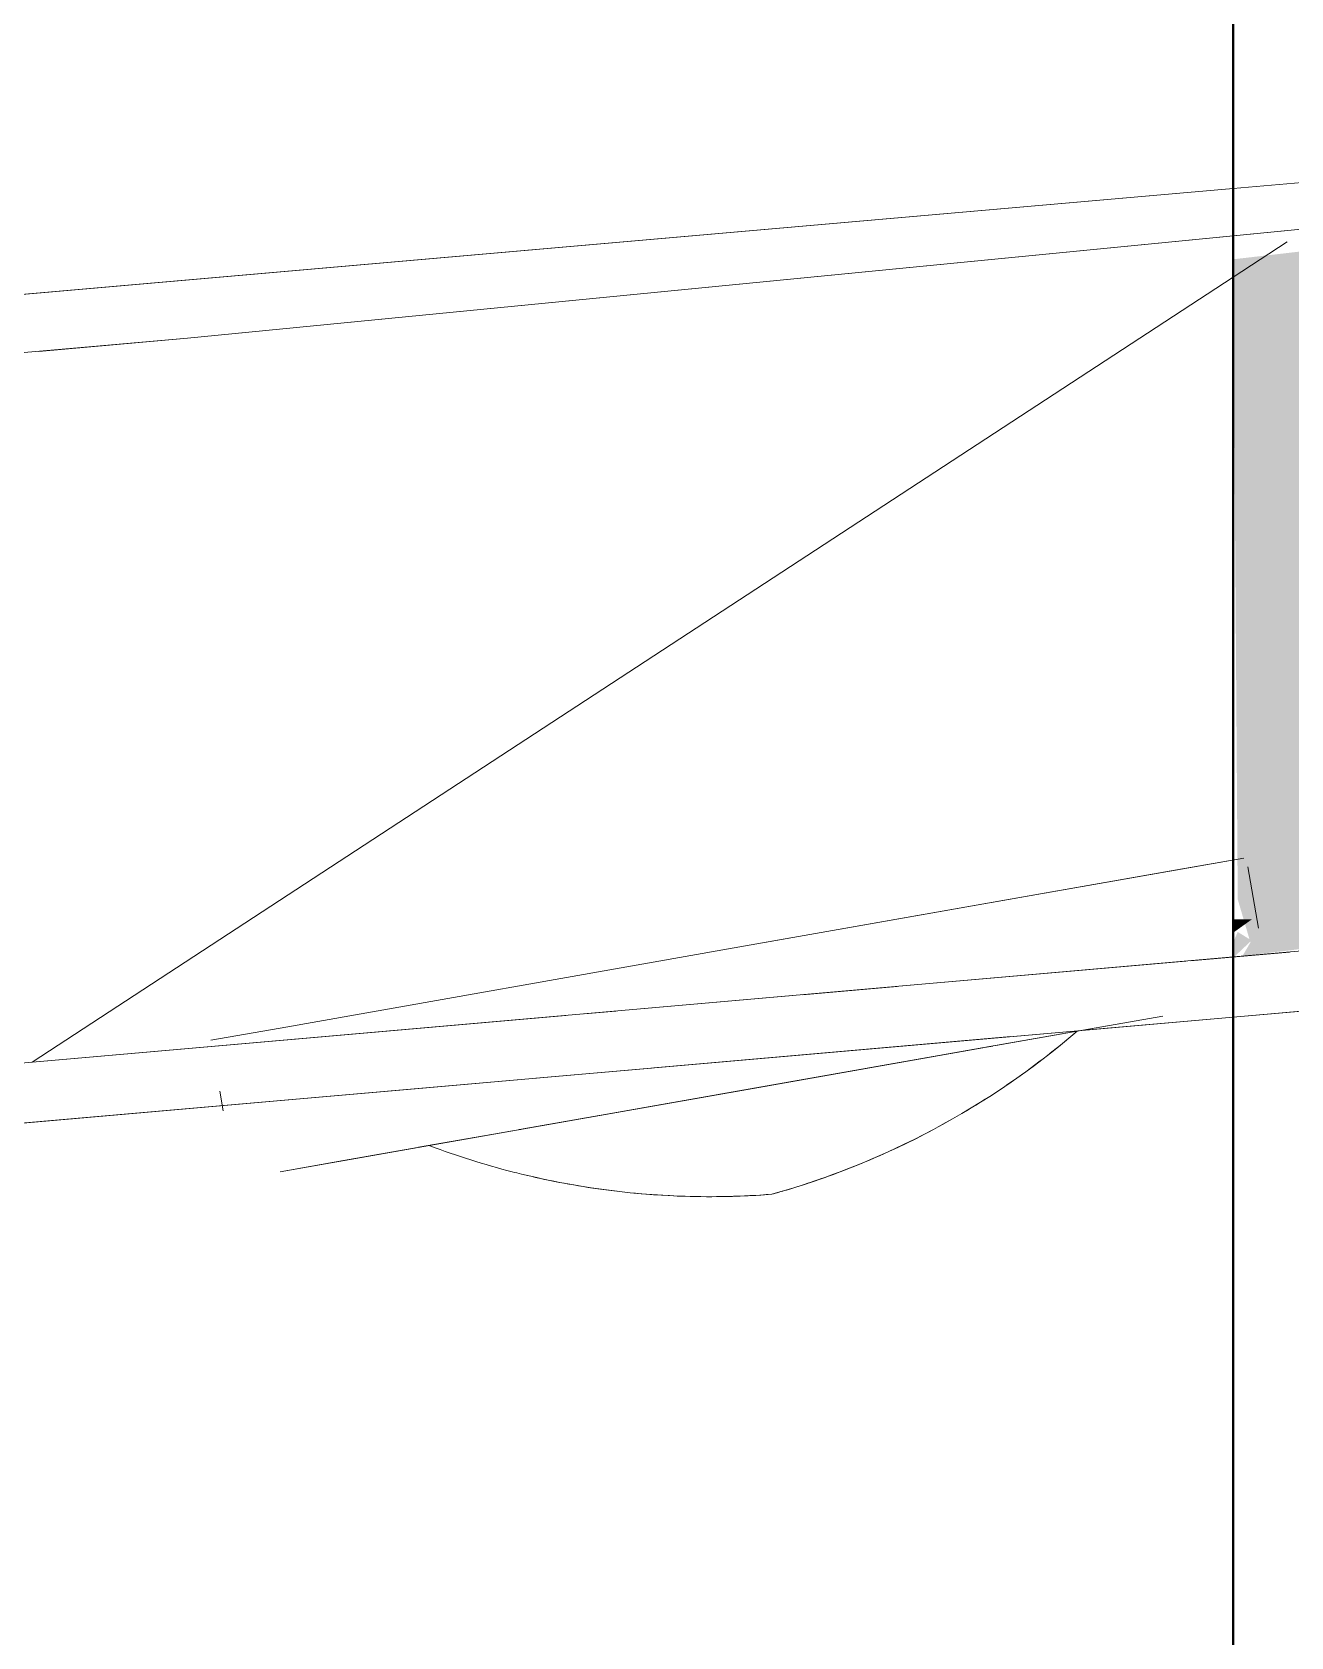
# Model space of a CAD drawing. Header units: millimetres. Extents: x 91786 to 132940, y -1987 to 10096.
# Drawn here: x 124511.52 to 124532.88, y 492.06 to 519.28 of the extents above; entities that cross this region are included whole.
import ezdxf

# ---------------------------------------------------------------- set-up
doc = ezdxf.new("R2010")
doc.units = ezdxf.units.MM
for name, color, linetype, lineweight in [('0-1', 7, 'Continuous', 9), ('A-DETL-1', 7, 'Continuous', 40), ('A-WALL-PATT', 7, 'Continuous', 9), ('I-WALL', 7, 'Continuous', 9), ('P-SANR-FIXT', 7, 'Continuous', 9)]:
    doc.layers.add(name, color=color, linetype=linetype, lineweight=lineweight)
doc.layers.add('0-2', color=7, linetype='Continuous', lineweight=9, transparency=0.7)
doc.layers.add('A-DETL-GENF-1', color=7, linetype='Continuous', lineweight=9, true_color=0xe0e0e0)
pattern_1 = [(45, (127032.287, 0), (-35.3553, 35.3553), [])]

# ---------------------------------------------------------------- blocks, each defined once
blk = doc.blocks.new('смеситель для раковины - Default-V60-Развертка 1_66-4')
at = {"layer": '0-1'}
for p, q in [((5861.916, 515.724), (5861, 515.125)), ((5861, 515.125), (5840.623, 501.814)), ((5861.433, 504.082), (5861.249, 505.126)), ((5843.805, 501.322), (5843.864, 500.985))]:
    blk.add_line(p, q, dxfattribs=at)
at = {"layer": 'P-SANR-FIXT'}
for p, q in [((5866.689, 517.126), (5861, 516.629)), ((5861, 516.629), (5866.689, 517.126)), ((5835.664, 514.412), (5861, 516.629)), ((5843.26, 514.087), (5863.258, 516.045)), ((5840.736, 513.866), (5843.259, 514.087)), ((5856.83, 504.505), (5861.179, 505.272)), ((5861.179, 505.272), (5860.045, 505.072)), ((5860.045, 505.072), (5852.438, 503.731)), ((5852.438, 503.731), (5856.83, 504.505)), ((5813.001, 499.396), (5862.168, 503.697)), ((5844.83, 502.389), (5852.438, 503.731)), ((5852.438, 503.731), (5844.83, 502.389)), ((5860.196, 503.525), (5855.327, 503.098)), ((5861.957, 503.679), (5860.277, 503.532)), ((5861, 502.575), (5870.158, 503.376)), ((5855.3, 503.096), (5853.695, 502.956)), ((5853.53, 502.941), (5850.753, 502.698)), ((5849.676, 502.604), (5813.06, 499.401)), ((5850.525, 502.678), (5849.995, 502.632)), ((5859.805, 502.593), (5856.868, 502.075)), ((5861, 502.575), (5857.467, 502.266)), ((5858.546, 502.371), (5859.805, 502.593)), ((5857.467, 502.266), (5851.121, 501.711)), ((5851.168, 501.715), (5858.43, 502.35)), ((5856.868, 502.075), (5858.546, 502.371)), ((5858.353, 502.337), (5856.868, 502.075)), ((5856.868, 502.075), (5858.353, 502.337)), ((5858.353, 502.337), (5856.973, 502.093)), ((5856.973, 502.093), (5858.353, 502.337)), ((5856.742, 502.053), (5848.967, 500.682)), ((5848.967, 500.682), (5856.742, 502.053)), ((5856.868, 502.075), (5852.855, 501.367)), ((5852.855, 501.367), (5856.753, 502.055)), ((5856.742, 502.053), (5852.855, 501.367)), ((5852.855, 501.367), (5856.742, 502.053)), ((5856.923, 502.085), (5856.742, 502.053)), ((5856.742, 502.053), (5856.923, 502.085)), ((5856.843, 502.07), (5856.868, 502.075)), ((5851.121, 501.711), (5844.774, 501.156)), ((5849.169, 501.54), (5851.13, 501.712)), ((5852.855, 501.367), (5848.841, 500.66)), ((5848.956, 500.68), (5852.855, 501.367)), ((5852.855, 501.367), (5848.967, 500.682)), ((5848.967, 500.682), (5852.855, 501.367)), ((5844.774, 501.156), (5838.428, 500.6)), ((5848.841, 500.66), (5844.828, 499.952)), ((5847.179, 500.367), (5848.841, 500.66)), ((5848.736, 500.641), (5847.357, 500.398)), ((5847.357, 500.398), (5848.736, 500.641)), ((5848.841, 500.66), (5847.373, 500.401)), ((5847.373, 500.401), (5848.841, 500.66)), ((5848.841, 500.66), (5848.914, 500.672)), ((5848.967, 500.682), (5848.882, 500.667)), ((5848.882, 500.667), (5848.967, 500.682)), ((5845.904, 500.142), (5847.163, 500.364)), ((5844.828, 499.952), (5845.904, 500.142))]:
    blk.add_line(p, q, dxfattribs=at)
at = {"layer": 'P-SANR-FIXT', "flags": 128}
for points in [[(5861, 516.629), (5835.664, 514.412), (5817.795, 512.849)], [(5863.258, 516.045), (5843.259, 514.087), (5792.47, 509.633)], [(5870.159, 503.376), (5863.813, 502.821), (5861, 502.575)], [(5858.43, 502.35), (5858.735, 502.377), (5861, 502.575)], [(5845.041, 501.179), (5847.313, 501.378), (5848.922, 501.518)], [(5813.044, 498.38), (5824.466, 499.379), (5835.889, 500.378), (5845.041, 501.179)]]:
    blk.add_lwpolyline(points, dxfattribs=at)
at = {"layer": 'P-SANR-FIXT'}
for centre, start, end in [((5849.558, 512.579), 285.5259, 310.6533), ((5849.558, 512.579), 298.0896, 310.6533), ((5849.558, 512.579), 286.6199, 298.0896), ((5852.118, 513.03), 249.4184, 255.6285), ((5852.118, 513.03), 249.4184, 255.6285), ((5852.118, 513.03), 255.6285, 256.3128), ((5852.118, 513.03), 255.6285, 256.3128), ((5852.118, 513.03), 256.3128, 261.9104), ((5852.118, 513.03), 256.3128, 274.4741), ((5852.118, 513.03), 261.9104, 274.4741), ((5849.558, 512.579), 285.5259, 286.6199)]:
    blk.add_arc(centre, 13.5, start, end, dxfattribs=at)
blk = doc.blocks.new('смеситель для раковины - Default-V62-Развертка 1_66-4')
at = {"layer": '0-1'}
for p, q in [((5861.916, 515.724), (5861, 515.125)), ((5861, 515.125), (5840.623, 501.814)), ((5861.433, 504.082), (5861.249, 505.126)), ((5843.805, 501.322), (5843.864, 500.985))]:
    blk.add_line(p, q, dxfattribs=at)
at = {"layer": 'P-SANR-FIXT'}
for p, q in [((5866.689, 517.126), (5861, 516.629)), ((5861, 516.629), (5866.689, 517.126)), ((5835.664, 514.412), (5861, 516.629)), ((5863.258, 516.045), (5843.259, 514.087)), ((5843.26, 514.087), (5863.258, 516.045)), ((5843.259, 514.087), (5840.736, 513.866)), ((5840.736, 513.866), (5843.259, 514.087)), ((5860.045, 505.072), (5861.179, 505.272)), ((5861.179, 505.272), (5860.045, 505.072)), ((5860.045, 505.072), (5852.438, 503.731)), ((5852.438, 503.731), (5860.045, 505.072)), ((5844.83, 502.389), (5852.438, 503.731)), ((5852.438, 503.731), (5844.83, 502.389)), ((5855.327, 503.098), (5860.196, 503.525)), ((5860.196, 503.525), (5855.327, 503.098)), ((5860.276, 503.532), (5861.957, 503.679)), ((5861.957, 503.679), (5860.277, 503.532)), ((5861, 502.575), (5870.158, 503.376)), ((5853.695, 502.956), (5855.3, 503.096)), ((5855.3, 503.096), (5853.695, 502.956)), ((5850.753, 502.698), (5853.53, 502.941)), ((5853.53, 502.941), (5850.753, 502.698)), ((5813.06, 499.401), (5849.676, 502.604)), ((5849.676, 502.604), (5813.06, 499.401)), ((5849.995, 502.632), (5850.524, 502.678)), ((5850.525, 502.678), (5849.995, 502.632)), ((5861, 502.575), (5858.43, 502.35)), ((5858.546, 502.371), (5859.805, 502.593)), ((5859.805, 502.593), (5858.546, 502.371)), ((5858.735, 502.377), (5861, 502.575)), ((5859.805, 502.593), (5859.805, 502.593)), ((5844.83, 502.389), (5843.653, 502.182)), ((5843.653, 502.182), (5844.83, 502.389)), ((5851.168, 501.715), (5858.43, 502.35)), ((5857.227, 502.245), (5851.168, 501.715)), ((5856.868, 502.075), (5858.546, 502.371)), ((5858.546, 502.371), (5856.868, 502.075)), ((5858.353, 502.337), (5856.868, 502.075)), ((5856.868, 502.075), (5858.353, 502.337)), ((5858.353, 502.337), (5856.973, 502.093)), ((5856.973, 502.093), (5858.353, 502.337)), ((5858.43, 502.35), (5857.467, 502.266)), ((5858.43, 502.35), (5858.735, 502.377)), ((5856.742, 502.053), (5848.967, 500.682)), ((5848.967, 500.682), (5856.742, 502.053)), ((5852.855, 501.367), (5856.753, 502.055)), ((5856.753, 502.055), (5852.855, 501.367)), ((5856.742, 502.053), (5852.855, 501.367)), ((5852.855, 501.367), (5856.742, 502.053)), ((5856.923, 502.085), (5856.742, 502.053)), ((5856.742, 502.053), (5856.923, 502.085)), ((5856.843, 502.07), (5856.868, 502.075)), ((5856.868, 502.075), (5856.843, 502.07)), ((5849.169, 501.54), (5851.13, 501.712)), ((5851.121, 501.711), (5849.169, 501.54)), ((5851.168, 501.715), (5851.121, 501.711)), ((5848.922, 501.518), (5845.041, 501.179)), ((5848.956, 500.68), (5852.855, 501.367)), ((5852.855, 501.367), (5848.956, 500.68)), ((5852.855, 501.367), (5848.967, 500.682)), ((5848.967, 500.682), (5852.855, 501.367)), ((5847.179, 500.367), (5848.841, 500.66)), ((5848.841, 500.66), (5847.179, 500.367)), ((5848.736, 500.641), (5847.357, 500.398)), ((5847.357, 500.398), (5848.736, 500.641)), ((5848.841, 500.66), (5847.373, 500.401)), ((5847.373, 500.401), (5848.841, 500.66)), ((5848.841, 500.66), (5848.914, 500.672)), ((5848.914, 500.672), (5848.841, 500.66)), ((5848.967, 500.682), (5848.882, 500.667)), ((5848.882, 500.667), (5848.967, 500.682)), ((5844.828, 499.952), (5847.163, 500.364)), ((5847.163, 500.364), (5844.828, 499.952))]:
    blk.add_line(p, q, dxfattribs=at)
at = {"layer": 'P-SANR-FIXT', "flags": 128}
for points in [[(5861, 516.629), (5835.664, 514.412), (5817.795, 512.849)], [(5870.159, 503.376), (5863.813, 502.821), (5861, 502.575)], [(5845.041, 501.179), (5847.313, 501.378), (5848.922, 501.518)], [(5824.466, 499.379), (5835.889, 500.378), (5845.041, 501.179)], [(5844.774, 501.156), (5838.428, 500.6), (5832.082, 500.045), (5825.736, 499.49)]]:
    blk.add_lwpolyline(points, dxfattribs=at)
at = {"layer": 'P-SANR-FIXT'}
for centre, start, end in [((5849.558, 512.579), 298.0896, 310.6533), ((5849.558, 512.579), 304.3715, 310.6533), ((5849.558, 512.579), 298.0896, 304.3715), ((5849.558, 512.579), 286.6199, 298.0896), ((5849.558, 512.579), 291.8078, 298.0896), ((5852.118, 513.03), 249.4184, 255.6285), ((5852.118, 513.03), 249.4184, 255.6285), ((5849.558, 512.579), 286.6199, 291.8078), ((5852.118, 513.03), 255.6285, 256.3128), ((5852.118, 513.03), 255.6285, 256.3128), ((5852.118, 513.03), 256.3128, 261.9104), ((5852.118, 513.03), 256.3128, 261.9104), ((5852.118, 513.03), 261.9104, 274.4741), ((5852.118, 513.03), 261.9104, 274.4741), ((5849.558, 512.579), 285.5259, 286.6199), ((5849.558, 512.579), 285.5259, 286.6199)]:
    blk.add_arc(centre, 13.5, start, end, dxfattribs=at)
blk = doc.blocks.new('смеситель для раковины - Default-V64-Развертка 1_66-4')
at = {"layer": '0-1'}
for p, q in [((5861.916, 515.724), (5861, 515.125)), ((5861, 515.125), (5840.623, 501.814)), ((5861.433, 504.082), (5861.249, 505.126)), ((5843.805, 501.322), (5843.864, 500.985))]:
    blk.add_line(p, q, dxfattribs=at)
at = {"layer": 'P-SANR-FIXT'}
for p, q in [((5866.689, 517.126), (5861, 516.629)), ((5861, 516.629), (5866.689, 517.126)), ((5863.258, 516.045), (5843.259, 514.087)), ((5843.26, 514.087), (5863.258, 516.045)), ((5843.259, 514.087), (5840.736, 513.866)), ((5840.736, 513.866), (5843.259, 514.087)), ((5860.045, 505.072), (5861.179, 505.272)), ((5861.179, 505.272), (5860.045, 505.072)), ((5860.045, 505.072), (5852.438, 503.731)), ((5856.83, 504.505), (5860.045, 505.072)), ((5852.438, 503.731), (5856.83, 504.505)), ((5844.83, 502.389), (5852.438, 503.731)), ((5852.438, 503.731), (5844.83, 502.389)), ((5855.327, 503.098), (5860.196, 503.525)), ((5860.196, 503.525), (5855.327, 503.098)), ((5860.276, 503.532), (5861.957, 503.679)), ((5861.957, 503.679), (5860.277, 503.532)), ((5861, 502.575), (5870.158, 503.376)), ((5853.695, 502.956), (5855.3, 503.096)), ((5855.3, 503.096), (5853.695, 502.956)), ((5850.753, 502.698), (5853.53, 502.941)), ((5853.53, 502.941), (5850.753, 502.698)), ((5813.06, 499.401), (5849.676, 502.604)), ((5849.676, 502.604), (5813.06, 499.401)), ((5849.995, 502.632), (5850.524, 502.678)), ((5850.525, 502.678), (5849.995, 502.632)), ((5861, 502.575), (5858.43, 502.35)), ((5858.546, 502.371), (5859.805, 502.593)), ((5859.805, 502.593), (5858.546, 502.371)), ((5859.805, 502.593), (5859.805, 502.593)), ((5844.83, 502.389), (5844.83, 502.389)), ((5851.168, 501.715), (5858.43, 502.35)), ((5857.227, 502.245), (5851.168, 501.715)), ((5856.868, 502.075), (5858.546, 502.371)), ((5858.546, 502.371), (5856.868, 502.075)), ((5858.353, 502.337), (5856.868, 502.075)), ((5856.868, 502.075), (5858.353, 502.337)), ((5858.353, 502.337), (5856.973, 502.093)), ((5856.973, 502.093), (5858.353, 502.337)), ((5858.43, 502.35), (5857.467, 502.266)), ((5856.742, 502.053), (5848.967, 500.682)), ((5848.967, 500.682), (5856.742, 502.053)), ((5852.855, 501.367), (5856.753, 502.055)), ((5856.753, 502.055), (5852.855, 501.367)), ((5856.742, 502.053), (5852.855, 501.367)), ((5852.855, 501.367), (5856.742, 502.053)), ((5856.923, 502.085), (5856.742, 502.053)), ((5856.742, 502.053), (5856.923, 502.085)), ((5856.843, 502.07), (5856.868, 502.075)), ((5856.868, 502.075), (5856.843, 502.07)), ((5849.169, 501.54), (5851.13, 501.712)), ((5851.121, 501.711), (5849.169, 501.54)), ((5851.168, 501.715), (5851.121, 501.711)), ((5848.922, 501.518), (5845.041, 501.179)), ((5848.956, 500.68), (5852.855, 501.367)), ((5852.855, 501.367), (5848.956, 500.68)), ((5852.855, 501.367), (5848.967, 500.682)), ((5848.967, 500.682), (5852.855, 501.367)), ((5847.179, 500.367), (5848.841, 500.66)), ((5848.841, 500.66), (5847.179, 500.367)), ((5848.736, 500.641), (5847.357, 500.398)), ((5847.357, 500.398), (5848.736, 500.641)), ((5848.841, 500.66), (5847.373, 500.401)), ((5847.373, 500.401), (5848.841, 500.66)), ((5848.841, 500.66), (5848.914, 500.672)), ((5848.914, 500.672), (5848.841, 500.66)), ((5848.967, 500.682), (5848.882, 500.667)), ((5848.882, 500.667), (5848.967, 500.682)), ((5844.828, 499.952), (5847.163, 500.364)), ((5847.163, 500.364), (5844.828, 499.952))]:
    blk.add_line(p, q, dxfattribs=at)
at = {"layer": 'P-SANR-FIXT', "flags": 128}
for points in [[(5861, 516.629), (5835.664, 514.412), (5817.795, 512.849)], [(5817.795, 512.849), (5835.664, 514.412), (5861, 516.629)], [(5870.159, 503.376), (5863.813, 502.821), (5861, 502.575)], [(5858.43, 502.35), (5858.735, 502.377), (5861, 502.575)], [(5845.041, 501.179), (5847.313, 501.378), (5848.922, 501.518)], [(5813.044, 498.38), (5824.466, 499.379), (5835.889, 500.378), (5845.041, 501.179)], [(5844.774, 501.156), (5838.428, 500.6), (5832.082, 500.045), (5825.736, 499.49), (5819.39, 498.935), (5813.044, 498.38)]]:
    blk.add_lwpolyline(points, dxfattribs=at)
at = {"layer": 'P-SANR-FIXT'}
for centre, start, end in [((5849.558, 512.579), 298.0896, 310.6533), ((5849.558, 512.579), 304.3715, 310.6533), ((5849.558, 512.579), 298.0896, 304.3715), ((5849.558, 512.579), 286.6199, 298.0896), ((5849.558, 512.579), 291.8078, 298.0896), ((5852.118, 513.03), 249.4184, 255.6285), ((5852.118, 513.03), 249.4184, 255.6285), ((5849.558, 512.579), 286.6199, 291.8078), ((5852.118, 513.03), 255.6285, 256.3128), ((5852.118, 513.03), 255.6285, 256.3128), ((5852.118, 513.03), 256.3128, 261.9104), ((5852.118, 513.03), 256.3128, 261.9104), ((5852.118, 513.03), 261.9104, 268.1922), ((5852.118, 513.03), 261.9104, 268.1922), ((5852.118, 513.03), 268.1922, 274.4741), ((5852.118, 513.03), 268.1922, 274.4741), ((5849.558, 512.579), 285.5259, 286.6199), ((5849.558, 512.579), 285.5259, 286.6199)]:
    blk.add_arc(centre, 13.5, start, end, dxfattribs=at)
blk = doc.blocks.new('смеситель для раковины - Default-V66-Развертка 1_66-4')
at = {"layer": '0-1'}
for p, q in [((5861.916, 515.724), (5861, 515.125)), ((5861, 515.125), (5840.623, 501.814)), ((5861.433, 504.082), (5861.249, 505.126)), ((5843.805, 501.322), (5843.864, 500.985))]:
    blk.add_line(p, q, dxfattribs=at)
at = {"layer": 'P-SANR-FIXT'}
for p, q in [((5866.689, 517.126), (5861, 516.629)), ((5861, 516.629), (5866.689, 517.126)), ((5863.258, 516.045), (5843.259, 514.087)), ((5843.26, 514.087), (5863.258, 516.045)), ((5843.259, 514.087), (5840.736, 513.866)), ((5840.736, 513.866), (5843.259, 514.087)), ((5860.045, 505.072), (5861.179, 505.272)), ((5861.179, 505.272), (5860.045, 505.072)), ((5860.045, 505.072), (5852.438, 503.731)), ((5852.438, 503.731), (5860.045, 505.072)), ((5844.83, 502.389), (5852.438, 503.731)), ((5852.438, 503.731), (5844.83, 502.389)), ((5855.327, 503.098), (5860.196, 503.525)), ((5860.196, 503.525), (5855.327, 503.098)), ((5860.276, 503.532), (5861.957, 503.679)), ((5861.957, 503.679), (5860.277, 503.532)), ((5861, 502.575), (5870.158, 503.376)), ((5853.695, 502.956), (5855.3, 503.096)), ((5855.3, 503.096), (5853.695, 502.956)), ((5850.753, 502.698), (5853.53, 502.941)), ((5853.53, 502.941), (5850.753, 502.698)), ((5813.06, 499.401), (5849.676, 502.604)), ((5849.676, 502.604), (5813.06, 499.401)), ((5849.995, 502.632), (5850.524, 502.678)), ((5850.525, 502.678), (5849.995, 502.632)), ((5861, 502.575), (5858.43, 502.35)), ((5858.546, 502.371), (5859.805, 502.593)), ((5859.805, 502.593), (5858.546, 502.371)), ((5858.735, 502.377), (5861, 502.575)), ((5859.805, 502.593), (5859.805, 502.593)), ((5844.83, 502.389), (5843.653, 502.182)), ((5843.653, 502.182), (5844.83, 502.389)), ((5851.168, 501.715), (5858.43, 502.35)), ((5857.227, 502.245), (5851.168, 501.715)), ((5856.868, 502.075), (5858.546, 502.371)), ((5858.546, 502.371), (5856.868, 502.075)), ((5858.353, 502.337), (5856.868, 502.075)), ((5856.868, 502.075), (5858.353, 502.337)), ((5858.353, 502.337), (5856.973, 502.093)), ((5856.973, 502.093), (5858.353, 502.337)), ((5858.43, 502.35), (5857.467, 502.266)), ((5858.43, 502.35), (5858.735, 502.377)), ((5856.742, 502.053), (5848.967, 500.682)), ((5848.967, 500.682), (5856.742, 502.053)), ((5852.855, 501.367), (5856.753, 502.055)), ((5856.753, 502.055), (5852.855, 501.367)), ((5856.742, 502.053), (5852.855, 501.367)), ((5852.855, 501.367), (5856.742, 502.053)), ((5856.923, 502.085), (5856.742, 502.053)), ((5856.742, 502.053), (5856.923, 502.085)), ((5856.843, 502.07), (5856.868, 502.075)), ((5856.868, 502.075), (5856.843, 502.07)), ((5849.169, 501.54), (5851.13, 501.712)), ((5851.121, 501.711), (5849.169, 501.54)), ((5851.168, 501.715), (5851.121, 501.711)), ((5848.922, 501.518), (5845.041, 501.179)), ((5848.956, 500.68), (5852.855, 501.367)), ((5852.855, 501.367), (5848.956, 500.68)), ((5852.855, 501.367), (5848.967, 500.682)), ((5848.967, 500.682), (5852.855, 501.367)), ((5847.179, 500.367), (5848.841, 500.66)), ((5848.841, 500.66), (5847.179, 500.367)), ((5848.736, 500.641), (5847.357, 500.398)), ((5847.357, 500.398), (5848.736, 500.641)), ((5848.841, 500.66), (5847.373, 500.401)), ((5847.373, 500.401), (5848.841, 500.66)), ((5848.841, 500.66), (5848.914, 500.672)), ((5848.914, 500.672), (5848.841, 500.66)), ((5848.967, 500.682), (5848.882, 500.667)), ((5848.882, 500.667), (5848.967, 500.682)), ((5844.828, 499.952), (5847.163, 500.364)), ((5847.163, 500.364), (5844.828, 499.952))]:
    blk.add_line(p, q, dxfattribs=at)
at = {"layer": 'P-SANR-FIXT', "flags": 128}
for points in [[(5861, 516.629), (5835.664, 514.412), (5817.795, 512.849)], [(5817.795, 512.849), (5835.664, 514.412), (5861, 516.629)], [(5870.159, 503.376), (5863.813, 502.821), (5861, 502.575)], [(5845.041, 501.179), (5847.313, 501.378), (5848.922, 501.518)], [(5813.044, 498.38), (5824.466, 499.379), (5835.889, 500.378), (5845.041, 501.179)], [(5844.774, 501.156), (5838.428, 500.6), (5832.082, 500.045), (5825.736, 499.49)]]:
    blk.add_lwpolyline(points, dxfattribs=at)
at = {"layer": 'P-SANR-FIXT'}
for centre, start, end in [((5849.558, 512.579), 298.0896, 310.6533), ((5849.558, 512.579), 304.3715, 310.6533), ((5849.558, 512.579), 298.0896, 304.3715), ((5849.558, 512.579), 286.6199, 298.0896), ((5849.558, 512.579), 291.8078, 298.0896), ((5852.118, 513.03), 249.4184, 255.6285), ((5852.118, 513.03), 249.4184, 255.6285), ((5849.558, 512.579), 286.6199, 291.8078), ((5852.118, 513.03), 255.6285, 256.3128), ((5852.118, 513.03), 255.6285, 256.3128), ((5852.118, 513.03), 256.3128, 261.9104), ((5852.118, 513.03), 256.3128, 261.9104), ((5852.118, 513.03), 261.9104, 274.4741), ((5852.118, 513.03), 261.9104, 274.4741), ((5849.558, 512.579), 285.5259, 286.6199), ((5849.558, 512.579), 285.5259, 286.6199)]:
    blk.add_arc(centre, 13.5, start, end, dxfattribs=at)
blk = doc.blocks.new('смеситель для раковины - Default-V68-Развертка 1_66-4')
at = {"layer": '0-2'}
for points in [[(5861.159, 503.613), (5870.631, 504.734), (5875.043, 508.205), (5874.036, 514.144), (5868.654, 516.315), (5861, 515.427), (5861.078, 504.572), (5861.293, 503.842)], [(5861, 504.006), (5861.322, 504.236), (5861, 504.236), (5861, 504.082)], [(5861, 503.58), (5861.312, 503.875), (5861.078, 504.02), (5861, 503.842), (5861, 503.595)]]:
    blk.add_hatch(color=256, dxfattribs=at).paths.add_polyline_path(points)
at = {"layer": '0-1'}
for p, q in [((5861.916, 515.724), (5861, 515.125)), ((5861, 515.125), (5840.623, 501.814)), ((5861.433, 504.082), (5861.249, 505.126)), ((5843.805, 501.322), (5843.864, 500.985))]:
    blk.add_line(p, q, dxfattribs=at)
at = {"layer": 'P-SANR-FIXT'}
for p, q in [((5866.689, 517.126), (5861, 516.629)), ((5861, 516.629), (5866.689, 517.126)), ((5863.258, 516.045), (5843.259, 514.087)), ((5843.26, 514.087), (5863.258, 516.045)), ((5843.259, 514.087), (5840.736, 513.866)), ((5840.736, 513.866), (5843.259, 514.087)), ((5860.045, 505.072), (5861.179, 505.272)), ((5861.179, 505.272), (5860.045, 505.072)), ((5852.438, 503.731), (5860.045, 505.072)), ((5860.045, 505.072), (5856.83, 504.505)), ((5856.83, 504.505), (5852.438, 503.731)), ((5844.83, 502.389), (5852.438, 503.731)), ((5852.438, 503.731), (5844.83, 502.389)), ((5855.327, 503.098), (5860.196, 503.525)), ((5860.196, 503.525), (5855.327, 503.098)), ((5860.276, 503.532), (5861.957, 503.679)), ((5861.957, 503.679), (5860.277, 503.532)), ((5861, 502.575), (5870.158, 503.376)), ((5853.695, 502.956), (5855.3, 503.096)), ((5855.3, 503.096), (5853.695, 502.956)), ((5850.753, 502.698), (5853.53, 502.941)), ((5853.53, 502.941), (5850.753, 502.698)), ((5813.06, 499.401), (5849.676, 502.604)), ((5849.676, 502.604), (5813.06, 499.401)), ((5849.995, 502.632), (5850.524, 502.678)), ((5850.525, 502.678), (5849.995, 502.632)), ((5861, 502.575), (5858.43, 502.35)), ((5858.546, 502.371), (5859.805, 502.593)), ((5859.805, 502.593), (5858.546, 502.371)), ((5859.805, 502.593), (5859.805, 502.593)), ((5844.83, 502.389), (5844.83, 502.389)), ((5851.168, 501.715), (5858.43, 502.35)), ((5857.227, 502.245), (5851.168, 501.715)), ((5856.868, 502.075), (5858.546, 502.371)), ((5858.546, 502.371), (5856.868, 502.075)), ((5858.353, 502.337), (5856.868, 502.075)), ((5856.868, 502.075), (5858.353, 502.337)), ((5858.353, 502.337), (5856.973, 502.093)), ((5856.973, 502.093), (5858.353, 502.337)), ((5858.43, 502.35), (5857.467, 502.266)), ((5856.742, 502.053), (5848.967, 500.682)), ((5848.967, 500.682), (5856.742, 502.053)), ((5852.855, 501.367), (5856.753, 502.055)), ((5856.753, 502.055), (5852.855, 501.367)), ((5856.742, 502.053), (5852.855, 501.367)), ((5852.855, 501.367), (5856.742, 502.053)), ((5856.923, 502.085), (5856.742, 502.053)), ((5856.742, 502.053), (5856.923, 502.085)), ((5856.843, 502.07), (5856.868, 502.075)), ((5856.868, 502.075), (5856.843, 502.07)), ((5849.169, 501.54), (5851.13, 501.712)), ((5851.121, 501.711), (5849.169, 501.54)), ((5851.168, 501.715), (5851.121, 501.711)), ((5848.922, 501.518), (5845.041, 501.179)), ((5848.956, 500.68), (5852.855, 501.367)), ((5852.855, 501.367), (5848.956, 500.68)), ((5852.855, 501.367), (5848.967, 500.682)), ((5848.967, 500.682), (5852.855, 501.367)), ((5835.889, 500.378), (5845.041, 501.179)), ((5847.179, 500.367), (5848.841, 500.66)), ((5848.841, 500.66), (5847.179, 500.367)), ((5848.736, 500.641), (5847.357, 500.398)), ((5847.357, 500.398), (5848.736, 500.641)), ((5848.841, 500.66), (5847.373, 500.401)), ((5847.373, 500.401), (5848.841, 500.66)), ((5848.841, 500.66), (5848.914, 500.672)), ((5848.914, 500.672), (5848.841, 500.66)), ((5848.967, 500.682), (5848.882, 500.667)), ((5848.882, 500.667), (5848.967, 500.682)), ((5844.828, 499.952), (5847.163, 500.364)), ((5847.163, 500.364), (5844.828, 499.952))]:
    blk.add_line(p, q, dxfattribs=at)
at = {"layer": 'P-SANR-FIXT', "flags": 128}
for points in [[(5861, 516.629), (5835.664, 514.412), (5817.795, 512.849)], [(5817.795, 512.849), (5835.664, 514.412), (5861, 516.629)], [(5870.159, 503.376), (5863.813, 502.821), (5861, 502.575)], [(5858.43, 502.35), (5858.735, 502.377), (5861, 502.575)], [(5845.041, 501.179), (5847.313, 501.378), (5848.922, 501.518)], [(5844.774, 501.156), (5838.428, 500.6), (5832.082, 500.045), (5825.736, 499.49), (5819.39, 498.935), (5815.507, 498.595)]]:
    blk.add_lwpolyline(points, dxfattribs=at)
at = {"layer": 'P-SANR-FIXT'}
for centre, start, end in [((5849.558, 512.579), 298.0896, 310.6533), ((5849.558, 512.579), 298.0896, 310.6533), ((5849.558, 512.579), 286.6199, 298.0896), ((5849.558, 512.579), 286.6199, 298.0896), ((5852.118, 513.03), 249.4184, 255.6285), ((5852.118, 513.03), 249.4184, 255.6285), ((5852.118, 513.03), 255.6285, 256.3128), ((5852.118, 513.03), 255.6285, 256.3128), ((5852.118, 513.03), 256.3128, 261.9104), ((5852.118, 513.03), 256.3128, 261.9104), ((5852.118, 513.03), 261.9104, 274.4741), ((5852.118, 513.03), 261.9104, 274.4741), ((5849.558, 512.579), 285.5259, 286.6199), ((5849.558, 512.579), 285.5259, 286.6199)]:
    blk.add_arc(centre, 13.5, start, end, dxfattribs=at)

msp = doc.modelspace()

# ---------------------------------------------------------------- hatches: boundary and pattern name
at = {"layer": 'A-DETL-GENF-1'}
h = msp.add_hatch(dxfattribs=at)
h.set_pattern_fill('FP_31', color=256, style=0, pattern_type=2)
h.set_pattern_definition(pattern_1)
h.paths.add_polyline_path([(124331.895, 0), (124531.735, 0), (124531.735, 11), (124502.12, 11), (124501.845, 89), (124415.433, 89), (124415.433, 95), (124341.064, 95), (124341.064, 75), (124332.12, 75), (124332.12, 155), (124341.064, 155), (124341.064, 135), (124415.433, 135), (124415.433, 141), (124502.12, 141), (124502.12, 211.782), (124512.12, 211.782), (124512.12, 235), (124331.895, 235), (124331.895, 55.862)])
h.paths.add_polyline_path([(124489.324, 498.989), (124488.844, 499.099), (124489.019, 498.975)])
h.paths.add_polyline_path([(124429.956, 400), (124531.895, 400), (124531.895, 503.073), (124531.152, 502.889), (124530.701, 502.593), (124528.803, 501.995), (124526.476, 500.514), (124524.028, 499.57), (124520.895, 499.708), (124517.57, 500.278), (124515.604, 500.142), (124515.324, 501.084), (124515.09, 501.321), (124510.915, 501.048), (124485.892, 498.667), (124480.768, 498.24), (124483.103, 498.317), (124480.208, 497.816), (124467.444, 495.611), (124453.961, 490.924), (124442.246, 483.265), (124433.852, 472.727), (124428.975, 457.663), (124418.905, 400), (124419.703, 400)])
h.paths.add_polyline_path([(124404.532, 535.539), (124404.621, 535.715), (124404.621, 535.561)])
h.paths.add_polyline_path([(124505.461, 545.536), (124505.798, 545.02), (124506.297, 544.734), (124507.123, 543.632), (124506.921, 542.952), (124507.142, 544.105), (124506.921, 544.332), (124505.462, 545.534)])
h.paths.add_polyline_path([(124505.844, 541.554), (124506.028, 542.128), (124505.824, 541.789), (124505.832, 541.703)])
h.paths.add_polyline_path([(124464.421, 534.613), (124464.419, 534.429), (124462.431, 534.094), (124462.517, 534.308), (124463.589, 534.48)])
h.paths.add_polyline_path([(124459.658, 533.471), (124461.842, 534.01), (124462.517, 533.769), (124460.422, 533.405), (124459.635, 533.462)])
h.paths.add_polyline_path([(124445.4, 524.196), (124444.277, 523.95), (124444.945, 524.064)])
h.paths.add_polyline_path([(124440.88, 520.526), (124440.138, 520.628), (124440.164, 520.554)])
h.paths.add_polyline_path([(124437.173, 517.016), (124437.913, 517.674), (124438.451, 517.957), (124438.222, 517.252), (124437.567, 516.832), (124437.167, 516.909)])
h.paths.add_polyline_path([(124453.84, 508.833), (124455.788, 509.257), (124454.149, 509.197), (124452.495, 508.964)])
h.paths.add_polyline_path([(124444.315, 508.022), (124437.321, 507.619), (124438.942, 507.542), (124444.79, 508.063)])
h.paths.add_polyline_path([(124465.05, 510.25), (124465.171, 510.021), (124469.714, 510.648), (124465.171, 510.264)])
h.paths.add_polyline_path([(124489.485, 512.444), (124487.161, 512.275), (124485.739, 511.801), (124485.85, 511.651), (124488.76, 512.348)])
h.paths.add_polyline_path([(124331.895, 400), (124373.165, 400), (124388.541, 493.98), (124392.124, 513.974), (124392.344, 514.013), (124392.601, 514.615), (124392.601, 515.922), (124394.882, 515.761), (124397.084, 520.141), (124399.304, 522.927), (124401.614, 522.831), (124399.654, 523.822), (124393.46, 528.027), (124394.611, 534.373), (124398.416, 534.857), (124398.351, 535.077), (124398.762, 534.857), (124399.355, 534.828), (124410.162, 536.096), (124411.455, 536.28), (124411.984, 536.075), (124412.666, 536.293), (124414.007, 536.4), (124414.127, 536.494), (124421.339, 537.436), (124506.36, 545.336), (124506.951, 544.999), (124507.57, 544.022), (124507.591, 543.087), (124506.978, 542.047), (124505.51, 541.522), (124491.692, 540.431), (124491.209, 540.607), (124490.229, 540.352), (124490.229, 540.167), (124481.21, 539.203), (124480.026, 538.94), (124478.617, 538.609), (124470.9, 536.982), (124470.703, 536.736), (124470.428, 536.452), (124457.693, 532.848), (124458.148, 532.821), (124461.744, 533.385), (124461.407, 533.1), (124460.562, 532.723), (124459.292, 532.473), (124458.148, 532.338), (124457.816, 531.974), (124454.668, 530.294), (124452.462, 529.435), (124453.115, 529.241), (124451.397, 528.558), (124450.992, 528.558), (124450.632, 528.064), (124450.481, 527.968), (124449.948, 527.613), (124450.338, 527.475), (124447.402, 526.324), (124447.402, 525.922), (124446.346, 525.448), (124446.346, 525.19), (124444.706, 523.592), (124441.759, 522.199), (124442.464, 521.962), (124441.683, 521.489), (124441.86, 521.342), (124441.322, 520.846), (124440.133, 520.083), (124440.657, 520.036), (124440.378, 519.576), (124438.837, 518.448), (124438.273, 518.531), (124436.874, 517.42), (124436.908, 517.122), (124437.069, 516.967), (124436.58, 516.458), (124436.695, 516.087), (124436.08, 514.896), (124435.419, 514.725), (124435.407, 514.519), (124434.721, 514.104), (124434.803, 513.053), (124434.449, 512.49), (124434.102, 512.629), (124433.531, 512.094), (124433.773, 511.62), (124433.906, 511.407), (124434.173, 511.247), (124433.563, 510.529), (124431.147, 510.862), (124431.341, 509.452), (124433.495, 509.093), (124433.28, 508.05), (124443.223, 508.072), (124445.049, 508.227), (124448.209, 508.818), (124448.209, 509.002), (124460.19, 510.015), (124462.529, 510.05), (124466.819, 510.606), (124489.917, 512.829), (124490.173, 512.592), (124489.917, 512.391), (124491.068, 512.511), (124498.283, 513.32), (124500.383, 513.243), (124501.457, 513.452), (124507.806, 514.006), (124507.806, 513.737), (124510.34, 514.087), (124510.831, 514.286), (124517.329, 514.752), (124518.696, 514.806), (124521.16, 515.115), (124517.934, 515.06), (124517.934, 515.223), (124528.9, 516.259), (124531.895, 516.592), (124531.895, 600), (124331.895, 600), (124331.895, 483.002)])
h.paths.add_polyline_path([(124482.219, 499.072), (124482.219, 499.266), (124482.063, 499.09)])
h.paths.add_polyline_path([(124508.698, 501.206), (124508.664, 501.365), (124508.664, 501.207)])
h.paths.add_polyline_path([(124445.117, 508.707), (124446.856, 508.931), (124446.28, 508.818)])
h.paths.add_polyline_path([(124462.944, 510.078), (124463.512, 510.282), (124463.266, 510.137)])
h.paths.add_polyline_path([(124471.954, 510.687), (124471.437, 510.804), (124471.116, 510.73)])
h.paths.add_polyline_path([(124505.037, 513.652), (124504.482, 513.755), (124504.85, 513.669)])
h.paths.add_polyline_path([(124511.596, 514.373), (124512.137, 514.601), (124511.681, 514.385)])
h.paths.add_polyline_path([(124526.063, 515.314), (124525.426, 515.401), (124524.688, 515.317)])
h.paths.add_polyline_path([(124427.926, 518.138), (124438.942, 524.617), (124443.731, 527.162), (124443.286, 526.463), (124444.67, 527.46), (124445.843, 528.275), (124435.482, 522.545), (124427.896, 518.143)])
h.paths.add_polyline_path([(124448.548, 529.031), (124451.259, 530.071), (124452.096, 530.36), (124451.866, 530.503), (124454.668, 531.27), (124453.107, 531.212), (124453.107, 531.531), (124450.487, 530.127), (124448.725, 529.145)])
h.paths.add_polyline_path([(124458.755, 532.045), (124458.398, 532.267), (124458.898, 532.099)])
h.paths.add_polyline_path([(124476.078, 537.91), (124486.549, 539.622), (124484.093, 538.989), (124476.182, 537.916)])
h.paths.add_polyline_path([(124489.068, 539.948), (124490.778, 540.044), (124490.021, 539.975), (124489.225, 539.952)])
h = msp.add_hatch(dxfattribs=at)
h.set_pattern_fill('FP_31', color=256, style=0, pattern_type=2)
h.set_pattern_definition(pattern_1)
h.paths.add_polyline_path([(124494.836, 499.584), (124494.999, 499.77), (124494.999, 499.607)])
h.paths.add_polyline_path([(124517.378, 501.461), (124515.648, 501.141), (124515.324, 500.815), (124515.534, 500.752), (124515.604, 500.142), (124515.937, 499.99), (124531.297, 502.985), (124530.791, 503), (124523.847, 502.248), (124517.472, 501.476)])
h.paths.add_polyline_path([(124515.453, 501.343), (124516.497, 501.321), (124515.68, 501.357)])
h.paths.add_polyline_path([(124389.167, 400), (124396.063, 400), (124396.081, 400), (124418.807, 400), (124429.627, 460.227), (124434.211, 473.177), (124443.228, 484.106), (124455.717, 491.787), (124470.625, 496.367), (124474.075, 497.176), (124478.021, 497.829), (124486.622, 498.689), (124491.585, 499.12), (124507.714, 500.825), (124511.1, 501.068), (124515.467, 501.825), (124514.625, 502.084), (124516.419, 502.512), (124531.529, 504.892), (124531.895, 505.072), (124531.782, 515.633), (124437.781, 507.481), (124434.449, 507.634), (124432.979, 507.553), (124432.908, 505.939), (124392.033, 512.766), (124392.124, 513.974), (124391.862, 513.82), (124375.274, 413.129), (124373.165, 400), (124388.541, 400)])
h.paths.add_polyline_path([(124482.219, 499.072), (124482.429, 499.282), (124482.392, 499.105)])
h.paths.add_polyline_path([(124531.895, 503.522), (124531.624, 503.571), (124531.869, 503.525)])
h.paths.add_polyline_path([(124437.966, 507.481), (124443.223, 507.929), (124444.474, 508.318), (124444.315, 508.505), (124437.797, 508.093), (124433.677, 508.062), (124434.964, 507.826), (124437.948, 507.485)])
h.paths.add_polyline_path([(124464.364, 510.34), (124463.965, 510.161), (124464.116, 510.294)])
h.paths.add_polyline_path([(124444.315, 508.022), (124485.585, 511.796), (124485.962, 512.029), (124486.814, 512.228), (124488.039, 512.663), (124462.224, 510.111), (124459.753, 510.055), (124456.914, 509.956), (124447.601, 508.943), (124447.482, 508.707), (124444.495, 508.072)])
h.paths.add_polyline_path([(124433.151, 508.066), (124432.979, 508.347), (124433.337, 508.622), (124433.337, 509.119), (124392.567, 515.761), (124392.344, 514.013), (124392.601, 513.895), (124399.168, 513.093), (124400.998, 513.22), (124406.393, 512.371), (124419.353, 510.197), (124420.97, 509.866), (124425.34, 509.057), (124429.058, 508.591), (124432.979, 508.086)])
h.paths.add_polyline_path([(124453.84, 508.833), (124453.459, 509.1), (124454.44, 508.964), (124454.149, 508.901)])
h.paths.add_polyline_path([(124427.926, 518.138), (124428.279, 518.356), (124438.942, 524.626), (124443.779, 527.2), (124445.188, 527.611), (124443.766, 526.697), (124443.146, 526.705), (124442.373, 526.463), (124435.597, 522.602), (124427.986, 518.172)])
h.paths.add_polyline_path([(124431.142, 510.917), (124416.477, 513.656), (124424.653, 515.873), (124423.895, 515.756), (124424.554, 516.251), (124428.284, 518.078), (124428.823, 518.249), (124428.823, 517.988), (124429.503, 517.609), (124430.903, 513.093), (124431.119, 511.2)])
h.paths.add_polyline_path([(124437.173, 517.016), (124437.427, 516.758), (124438.475, 517.57), (124438.18, 517.814), (124437.239, 517.122)])
h.paths.add_polyline_path([(124480.026, 539.042), (124483.873, 539.432), (124480.05, 539.047)])
h.paths.add_polyline_path([(124478.617, 538.609), (124479.251, 538.906), (124478.839, 538.651)])
h.paths.add_polyline_path([(124505.844, 541.554), (124507.142, 542.326), (124507.643, 543.737), (124505.846, 541.557)])
h.paths.add_polyline_path([(124505.461, 545.536), (124505.999, 545.338), (124505.463, 545.535)])
h.paths.add_polyline_path([(124402.779, 522.346), (124427.492, 517.917), (124422.448, 515.436), (124413.941, 514.065), (124411.067, 516.374), (124406.152, 520.94), (124402.997, 522.255)])
h.paths.add_polyline_path([(124431.262, 509.466), (124431.263, 510.896), (124433.737, 510.696), (124434.328, 511.62), (124433.773, 511.62), (124433.828, 511.731), (124433.626, 512.182), (124434.115, 512.624), (124434.737, 512.629), (124435.076, 514.319), (124435.419, 514.725), (124435.438, 515.013), (124436.172, 515.152), (124437.069, 516.967), (124436.908, 517.122), (124436.874, 517.42), (124438.273, 518.531), (124438.411, 518.679), (124439.13, 518.62), (124440.473, 519.66), (124440.206, 519.793), (124440.133, 520.083), (124441.86, 521.342), (124441.61, 521.477), (124441.592, 521.766), (124442.464, 521.962), (124441.824, 522.232), (124443.064, 522.692), (124443.435, 522.731), (124446.174, 524.993), (124446.136, 525.263), (124446.346, 525.448), (124447.402, 525.922), (124447.48, 526.017), (124447.487, 526.355), (124450.338, 527.475), (124449.882, 527.659), (124450.598, 528.214), (124450.717, 528.42), (124451.483, 528.486), (124451.8, 528.558), (124453.709, 529.607), (124453.497, 529.811), (124454.117, 530.145), (124456.914, 531.197), (124456.914, 531.497), (124457.9, 532.027), (124457.776, 532.256), (124461.744, 533.385), (124458.71, 532.943), (124458.148, 533.108), (124466.076, 535.31), (124470.068, 536.651), (124474.124, 537.584), (124474.886, 537.859), (124477.621, 538.365), (124477.233, 537.976), (124487.494, 539.753), (124487.916, 539.975), (124489.225, 540.367), (124491.692, 540.431), (124499.542, 540.947), (124505.824, 541.789), (124506.028, 542.128), (124506.719, 542.615), (124507.142, 543.436), (124506.921, 544.12), (124505.798, 545.02), (124505.489, 545.265), (124505.377, 545.528), (124414.127, 536.494), (124413.769, 536.213), (124394.61, 534.372), (124393.46, 528.027), (124401.844, 522.736), (124401.963, 522.482), (124399.145, 522.736), (124396.569, 519.393), (124394.792, 515.556), (124431.078, 509.496)])
h.paths.add_polyline_path([(124465.171, 510.021), (124465.171, 510.264), (124465.682, 510.121)])
h.paths.add_polyline_path([(124431.954, 510.929), (124431.792, 511.236), (124432.176, 511.196)])
h.paths.add_polyline_path([(124431.723, 511.196), (124431.723, 511.573), (124431.918, 511.407), (124431.767, 511.243)])
h.paths.add_polyline_path([(124409.938, 511.229), (124408.827, 511.473), (124409.93, 511.231)])
h.paths.add_polyline_path([(124505.037, 513.652), (124505.154, 513.845), (124505.093, 513.669)])
h.paths.add_polyline_path([(124498.804, 513.61), (124499.606, 513.512), (124500.554, 513.744)])
h.paths.add_polyline_path([(124485.585, 511.589), (124531.895, 515.914), (124531.782, 516.077), (124531.895, 516.336), (124531.895, 516.532), (124524.082, 515.729), (124523.51, 515.835), (124522.261, 515.425), (124521.16, 515.115), (124508.464, 513.948), (124508.32, 513.766), (124507.806, 514.006), (124509.068, 514.472), (124500.266, 513.186), (124500.155, 513.131), (124498.366, 513.512), (124496.974, 513.476), (124494.206, 512.982), (124488.445, 512.307), (124486.265, 511.748), (124485.739, 511.625)])
h.paths.add_polyline_path([(124403.793, 512.222), (124404.676, 512.387), (124404.584, 512.427), (124403.783, 512.225)])
h.paths.add_polyline_path([(124404.956, 511.802), (124402.997, 512.266), (124404.113, 511.953), (124404.74, 511.841)])
h.paths.add_polyline_path([(124397.063, 513.676), (124397.098, 513.942), (124397.464, 513.686)])
h.paths.add_polyline_path([(124415.658, 513.462), (124415.24, 513.852), (124415.26, 514.008), (124422.548, 515.145), (124415.864, 513.512)])
h.paths.add_polyline_path([(124395.997, 513.872), (124396.241, 514.074), (124396.073, 513.905)])
h.paths.add_polyline_path([(124410.898, 515.91), (124410.444, 516.296), (124410.626, 516.706), (124410.87, 515.992)])
h.paths.add_polyline_path([(124440.88, 520.526), (124440.138, 520.628), (124440.336, 520.846), (124440.831, 520.555)])
h.paths.add_polyline_path([(124439.602, 522.081), (124439.601, 522.082), (124440.036, 522.199)])
h.paths.add_polyline_path([(124444.032, 523.8), (124445.022, 524.206), (124444.706, 523.995), (124444.277, 523.871)])
h.paths.add_polyline_path([(124454.417, 531.475), (124455.728, 531.725), (124454.668, 531.508)])
h.paths.add_polyline_path([(124448.548, 529.031), (124452.651, 531.34), (124453.523, 531.408), (124454.175, 531.408), (124454.8, 531.449), (124454.413, 531.222), (124451.797, 530.477), (124451.996, 530.16), (124449.826, 529.655), (124448.781, 529.145)])
h.paths.add_polyline_path([(124455.073, 531.724), (124456.577, 532.039), (124455.077, 531.725)])
h.paths.add_polyline_path([(124458.755, 532.045), (124458.898, 532.327), (124458.522, 532.189)])
h.paths.add_polyline_path([(124462.689, 534.047), (124462.716, 534.34), (124462.517, 534.078)])
h.paths.add_polyline_path([(124459.003, 533.222), (124462.921, 533.895), (124462.517, 534.04), (124460.259, 533.7), (124459.011, 533.225)])
h.paths.add_polyline_path([(124398.45, 534.741), (124398.875, 535.08), (124398.416, 534.857)])
h.paths.add_polyline_path([(124471.925, 537.035), (124474.015, 537.537), (124473.934, 537.537), (124472.348, 537.14)])
h.paths.add_polyline_path([(124435.366, 538.292), (124435.366, 538.292), (124438.146, 538.292)])
h.paths.add_polyline_path([(124507.472, 543.878), (124507.57, 544.022), (124507.476, 543.999)])
h.paths.add_polyline_path([(124507.125, 544.164), (124506.638, 544.999), (124506.312, 544.834), (124507.123, 544.165)])
h.paths.add_polyline_path([(124507.357, 543.389), (124507.448, 543.898), (124507.263, 543.702), (124507.343, 543.436)])
h = msp.add_hatch(dxfattribs=at)
h.set_pattern_fill('FP_31', color=256, style=0, pattern_type=2)
h.set_pattern_definition(pattern_1)
h.paths.add_polyline_path([(124396.063, 400), (124396.117, 400.242), (124396.495, 402.861)])
h.paths.add_polyline_path([(124524.067, 499.571), (124528.907, 502.075), (124528.803, 502.258), (124518.29, 500.386), (124521.114, 499.665), (124524.028, 499.574)])
h.paths.add_polyline_path([(124490.286, 499.955), (124490.574, 499.98), (124515.381, 501.866), (124515.417, 501.533), (124515.453, 501.343), (124521.453, 501.996), (124522.782, 502.132), (124525.527, 502.533), (124530.068, 503.214), (124531.895, 503.633), (124531.74, 504.759), (124530.941, 505.072), (124510.831, 501.754), (124490.568, 499.98)])
h.paths.add_polyline_path([(124432.967, 505.93), (124433.096, 507.715), (124435.811, 507.677), (124434.794, 507.866), (124422.103, 509.699), (124414.847, 510.929), (124406.775, 512.437), (124400.331, 513.289), (124398.344, 513.174), (124395.99, 513.336), (124395.627, 513.337), (124392.229, 513.746), (124392.229, 512.733), (124432.908, 505.939)])
h.paths.add_polyline_path([(124431.263, 509.452), (124431.052, 509.501), (124431.052, 509.487)])
h.paths.add_polyline_path([(124431.142, 510.917), (124430.564, 514.609), (124429.346, 517.9), (124428.229, 517.895), (124428.25, 518.083), (124427.777, 518.055), (124424.653, 515.986), (124421.835, 514.948), (124416.224, 513.365), (124431.078, 510.928)])
h.paths.add_polyline_path([(124431.954, 510.929), (124432.083, 511.407), (124431.846, 511.054)])
h.paths.add_polyline_path([(124431.723, 511.196), (124431.723, 511.573), (124431.663, 511.273)])
h.paths.add_polyline_path([(124405.459, 511.987), (124404.021, 512.456), (124405.045, 512.12), (124405.109, 512.1)])
h.paths.add_polyline_path([(124397.063, 513.676), (124397.028, 513.953), (124397.043, 513.688)])
h.paths.add_polyline_path([(124397.464, 513.337), (124396.799, 513.679), (124396.799, 513.492)])
h.paths.add_polyline_path([(124415.658, 513.462), (124422.548, 515.358), (124420.777, 515.091), (124415.224, 513.722), (124415.464, 513.512)])
h.paths.add_polyline_path([(124414.25, 513.852), (124424.076, 516.012), (124427.492, 518.21), (124403.917, 521.872), (124406.662, 520.728), (124413.42, 514.423), (124413.941, 514.065)])
h.paths.add_polyline_path([(124395.997, 513.872), (124395.942, 514.108), (124395.942, 513.889)])
h.paths.add_polyline_path([(124410.898, 515.91), (124410.538, 516.706), (124410.429, 516.232), (124410.778, 515.992)])
h.paths.add_polyline_path([(124507.472, 543.878), (124507.448, 544.386), (124506.924, 544.834), (124507.448, 543.898)])
h.paths.add_polyline_path([(124507.021, 544.868), (124506.279, 545.309), (124506.719, 544.971), (124506.921, 544.902)])
at = {"layer": 'A-WALL-PATT'}
h = msp.add_hatch(dxfattribs=at)
h.set_pattern_fill('FP_26', color=256, style=0, pattern_type=2)
h.set_pattern_definition([(90, (126761.9, 0), (-600, 4e-14), []), (180, (126761.9, 0), (-7e-14, -600), [])])
h.paths.add_polyline_path([(126019.968, 493.661), (126020.152, 493.939), (126020.28, 494.879), (126020.513, 495.091), (126020.691, 495.301), (126020.708, 495.708), (126021.396, 495.207), (126021.757, 495.449), (126021.396, 496.048), (126021.942, 496.124), (126020.815, 498.935), (126020.91, 507.127), (126020.673, 507.127), (126020.455, 506.228), (126020.286, 506.327), (126020.143, 510.543), (126019.872, 501.156), (126019.796, 494.583), (126019.961, 493.7)])
h.paths.add_polyline_path([(124541.165, 516.75), (124541.659, 516.464), (124541.198, 516.741)])
h.paths.add_polyline_path([(124541.402, 504.303), (124540.604, 504.303), (124541.163, 504.275)])
h.paths.add_polyline_path([(126161.895, 0), (126161.895, 235), (126071.458, 235), (126071.458, 196.048), (126076.099, 190), (126080.095, 180.353), (126081.458, 170), (126080.095, 159.647), (126076.099, 150), (126071.458, 143.952), (126071.458, 66), (126011.458, 66), (126011.458, 143.952), (126006.817, 150), (126002.821, 159.647), (126001.458, 170), (126002.821, 180.353), (126006.817, 190), (126011.458, 196.048), (126011.458, 235), (125720.895, 235), (125720.895, 400), (126017.963, 400), (126019.737, 490.7), (126019.749, 491.142), (126019.718, 502.736), (126020.324, 522.009), (126021.047, 543.026), (126020.77, 542.098), (126020.884, 544.834), (126021.097, 545.021), (126021.1, 545.536), (126060.692, 545.268), (126061.144, 530.78), (126062.474, 482.367), (126064.026, 400), (126161.895, 400), (126161.895, 600), (126255.895, 600), (126255.895, 603.376), (126267.77, 603.376), (126267.77, 616.702), (126268.27, 617.202), (126274.818, 617.492), (126275.108, 618.191), (126275.074, 627.852), (126273.733, 627.852), (126273.233, 628.352), (126273.233, 650.642), (126273.733, 651.142), (126278.552, 651.653), (126283.395, 651.818), (126291.683, 651.288), (126293.057, 651.142), (126293.557, 650.642), (126293.557, 628.352), (126293.057, 627.852), (126291.683, 627.852), (126291.972, 617.492), (126292.671, 617.202), (126298.521, 617.202), (126299.021, 616.702), (126299.021, 603.376), (126310.895, 603.376), (126310.895, 600), (126750.895, 600), (126750.895, 1800), (124531.895, 1800), (124532.03, 516.548), (124531.895, 516.253), (124532.171, 516.105), (124534.933, 516.214), (124538.143, 516.582), (124540.44, 517.077), (124539.549, 517.163), (124542.625, 517.01), (124543.779, 516.502), (124546.223, 514.269), (124547.077, 512.576), (124547.421, 510.915), (124546.94, 507.851), (124545.565, 505.603), (124543.99, 504.369), (124542.032, 503.554), (124541.513, 503.662), (124541.879, 504.224), (124539.54, 503.926), (124538.3, 503.663), (124538.196, 503.526), (124531.895, 502.882), (124531.895, 400), (124751.895, 400), (124751.895, 235), (124552.12, 235), (124552.12, 211.782), (124562.12, 211.782), (124562.12, 135), (124925.362, 135), (124910.922, 143.359), (124908.247, 144.947), (124890.55, 159.45), (124874.543, 175.834), (124860.646, 194.884), (124849.818, 214.927), (124840.783, 239.062), (124835.567, 262.124), (124833.441, 289.25), (124833.236, 610.15), (124848.235, 610.15), (124848.4, 289.25), (124849.818, 267.452), (124856.662, 238.496), (124864.594, 217.659), (124875.417, 199.412), (124887.75, 182.905), (124902.31, 168.344), (124919.162, 155.774), (124936.219, 145.743), (124955.602, 137.919), (124965.877, 135), (125041.684, 135.031), (125043.177, 135.336), (125062.414, 142.036), (125080.73, 151.32), (125099.097, 164.247), (125113.933, 177.902), (125127.401, 194.099), (125137.482, 209.578), (125146.468, 228.272), (125153.394, 250.052), (125157.024, 269.432), (125158.29, 289.25), (125158.29, 724), (125141.335, 724), (125139.79, 725.186), (125139.735, 727.082), (125139.735, 774.4), (125140.921, 775.945), (125141.335, 776), (125154.109, 776), (125154.178, 788.102), (125154.243, 789.75), (125153.739, 789.75), (125153.739, 995.75), (125177.739, 995.75), (125177.536, 789.75), (125177.236, 789.75), (125177.3, 788.102), (125177.536, 785.75), (125177.536, 776), (125190.55, 775.945), (125191.267, 775.531), (125191.735, 774.4), (125191.681, 725.186), (125190.935, 724.214), (125190.135, 724), (125173.288, 724), (125173.032, 285.25), (125171.837, 266.543), (125167.51, 244.225), (125160.198, 222.296), (125150.044, 201.459), (125137.577, 182.562), (125122.506, 165.214), (125106.95, 151.237), (125086.669, 137.664), (125081.404, 135), (125431.735, 135), (125431.735, 0), (126157.239, 0)])
h.paths.add_polyline_path([(126061.607, 483.585), (126062.338, 487.375), (126062.081, 486.212), (126061.81, 484.71)])
h.paths.add_polyline_path([(126061.792, 492.447), (126062.202, 493.694), (126061.537, 509.236), (126061.102, 508.4), (126060.81, 504.794), (126060.742, 504.49), (126060.935, 498.257), (126060.172, 496.592), (126060.959, 497.039), (126060.656, 496.39), (126060.998, 496.073), (126061.076, 495.8), (126061.322, 495.708), (126061.469, 495.153), (126061.659, 494.867), (126061.901, 494.867), (126061.806, 492.589)])
h.paths.add_polyline_path([(126059.85, 496.124), (126060.109, 496.512), (126059.986, 496.39), (126059.901, 496.224)])
h.paths.add_polyline_path([(124531.917, 502.883), (124533.296, 503.105), (124532.907, 502.966), (124531.974, 502.888)])
h.paths.add_polyline_path([(124538.959, 503.359), (124538.921, 503.481), (124539.108, 503.376)])
h.paths.add_polyline_path([(124544.77, 505.689), (124545.748, 506.626), (124544.917, 505.833)])
h.paths.add_polyline_path([(124546.99, 510.105), (124546.732, 512.254), (124546.755, 511.687), (124546.978, 510.157)])
h.paths.add_polyline_path([(126020.146, 512.513), (126020.64, 513.027), (126020.173, 514.087), (126020.159, 513.243)])
h.paths.add_polyline_path([(126061.641, 512.513), (126061.348, 513.267), (126061.345, 512.93), (126061.576, 512.581)])
h.paths.add_polyline_path([(124545.96, 513.754), (124545.048, 514.925), (124545.809, 513.891)])
h.paths.add_polyline_path([(126061.292, 513.903), (126061.611, 514.249), (126061.38, 514.185), (126061.289, 513.97)])
h.paths.add_polyline_path([(126020.6, 514.556), (126020.428, 514.744), (126020.497, 514.587)])
h.paths.add_polyline_path([(124545.499, 514.65), (124544.931, 515.146), (124545.475, 514.668)])
h.paths.add_polyline_path([(124543.63, 514.67), (124539.449, 516.315), (124539.834, 516.2), (124543, 514.925)])
h.paths.add_polyline_path([(126020.635, 514.848), (126020.497, 515.152), (126020.19, 515.064), (126020.211, 514.934), (126020.497, 514.876)])
h.paths.add_polyline_path([(126020.443, 539.72), (126020.535, 543.73), (126020.466, 540.501)])
h.paths.add_polyline_path([(125022.598, 552.185), (124978.82, 552.246), (124978.766, 552.246), (124978.766, 615), (124955.735, 615), (124955.735, 624), (124875.735, 624), (124875.735, 615), (124852.235, 615), (124852.235, 610.65), (124844.123, 610.444), (124844.123, 610.273), (124837.554, 610.425), (124837.497, 610.65), (124829.235, 610.65), (124829.235, 615), (124805.735, 615), (124805.477, 624), (124804.735, 624), (124804.869, 676), (124805.735, 676), (124805.735, 685), (124832.735, 685), (124832.735, 691.5), (124833.235, 692), (124848.235, 692), (124848.735, 691.5), (124848.735, 685), (124875.735, 685), (124875.735, 676), (124955.735, 676), (124955.735, 685), (125025.735, 685), (125025.994, 676), (125026.735, 676), (125026.602, 623.973), (125025.735, 623.973), (125025.735, 615), (125022.692, 615), (125022.679, 552.27), (125022.613, 552.185)])
h.paths.add_polyline_path([(125005.067, 568.482), (125012.023, 568.637), (125012.762, 569.175), (125013.177, 569.982), (125013.233, 570.434), (125013.018, 591.488), (125012.425, 592.179), (125011.58, 592.535), (125011.118, 592.535), (125011.118, 592.072), (124990.347, 592.072), (124990.347, 592.56), (124989.442, 592.406), (124988.703, 591.868), (124988.288, 591.06), (124988.233, 590.608), (124988.449, 569.553), (124989.042, 568.862), (124989.886, 568.507), (124990.347, 568.482)])
h.paths.add_polyline_path([(124841.488, 610.425), (124841.488, 610.65), (124841.302, 610.444)])

# ---------------------------------------------------------------- linework, layer by layer
at = {"layer": 'A-DETL-1'}
msp.add_line((124531.895, 399.127), (124531.895, 600), dxfattribs=at)
at = {"layer": 'I-WALL'}
for p, q in [((124531.895, 1800), (124531.895, 516.532)), ((124531.895, 516.378), (124531.895, 516.071)), ((124531.895, 515.643), (124531.895, 503.595)), ((124531.895, 503.073), (124531.895, 399.127))]:
    msp.add_line(p, q, dxfattribs=at)

# ---------------------------------------------------------------- block references
at = {"layer": 'P-SANR-FIXT'}
for name in ['смеситель для раковины - Default-V60-Развертка 1_66-4', 'смеситель для раковины - Default-V62-Развертка 1_66-4', 'смеситель для раковины - Default-V64-Развертка 1_66-4', 'смеситель для раковины - Default-V66-Развертка 1_66-4', 'смеситель для раковины - Default-V68-Развертка 1_66-4']:
    msp.add_blockref(name, (118670.895, 0), dxfattribs=at)

doc.saveas('drawing.dxf')
